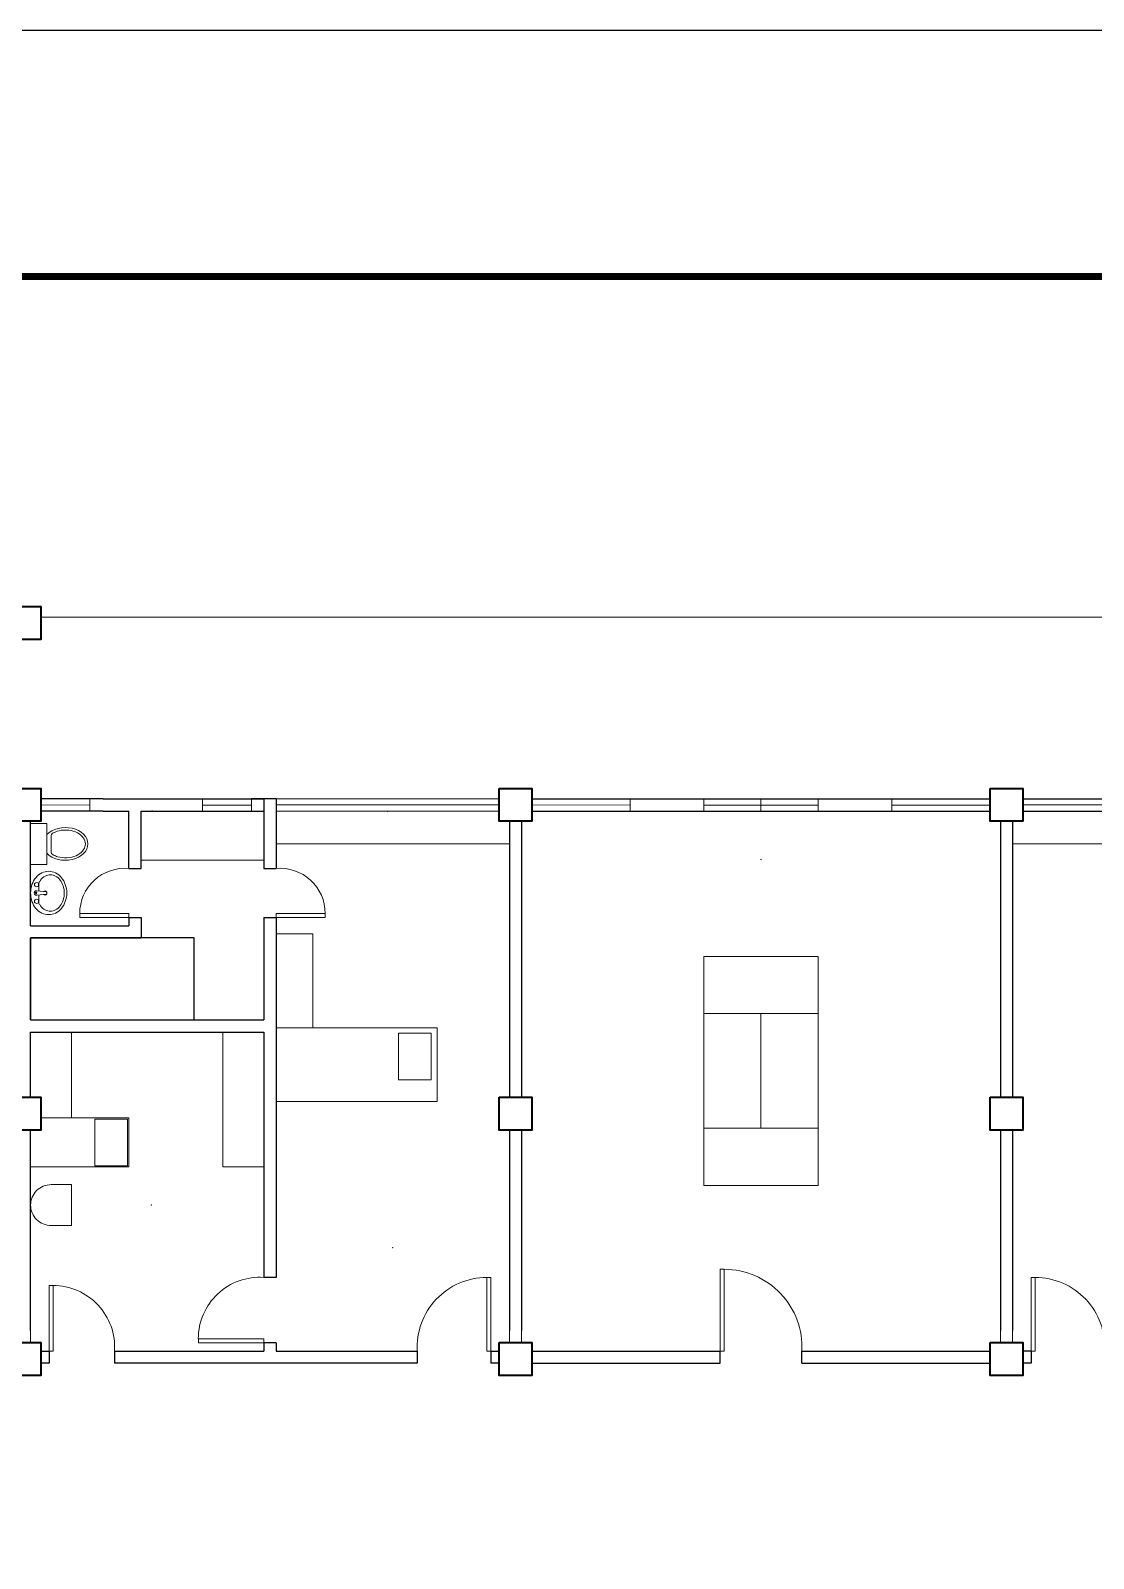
# Model space of a CAD drawing. Header units: millimetres. Extents: x 3 to 421, y 1 to 233.
# Drawn here: x 257.73 to 270.72, y 120.19 to 138.87 of the extents above; entities that cross this region are included whole.
import ezdxf

# ---------------------------------------------------------------- set-up
doc = ezdxf.new("R2010")
doc.units = ezdxf.units.MM
doc.header["$MEASUREMENT"] = 0
doc.layers.add('.1', color=1, linetype='Continuous')
doc.layers.add('WALL', color=4, linetype='Continuous', lineweight=30)

msp = doc.modelspace()

# ---------------------------------------------------------------- linework, layer by layer
at = {"layer": '.1', "color": 0}
msp.add_line((313.659, 138.867), (214.384, 138.867), dxfattribs=at)
at = {"color": 8, "lineweight": 9}
for p, q in [((273.179, 131.697), (257.854, 131.697)), ((257.854, 129.473), (257.854, 129.473)), ((257.854, 129.473), (258.454, 129.473)), ((258.454, 129.473), (258.454, 129.323)), ((259.829, 129.323), (259.829, 129.473)), ((260.429, 129.473), (260.429, 129.323)), ((261.491, 129.473), (260.729, 129.473)), ((262.691, 129.473), (261.491, 129.473)), ((262.691, 129.473), (263.454, 129.473)), ((263.854, 129.473), (263.854, 129.473)), ((265.054, 129.473), (265.054, 129.323)), ((265.954, 129.323), (265.954, 129.473)), ((266.654, 129.473), (266.654, 129.323)), ((266.654, 129.473), (267.354, 129.473)), ((267.354, 129.473), (267.354, 129.323)), ((268.254, 129.473), (268.254, 129.323)), ((269.854, 129.473), (269.854, 129.473)), ((258.454, 129.398), (257.854, 129.4)), ((259.829, 129.398), (260.429, 129.398)), ((260.429, 129.323), (259.829, 129.323)), ((263.454, 129.4), (260.729, 129.4)), ((261.491, 129.323), (260.729, 129.323)), ((262.691, 129.323), (261.491, 129.323)), ((262.691, 129.323), (263.454, 129.323)), ((265.054, 129.398), (263.854, 129.4)), ((267.354, 129.398), (265.954, 129.398)), ((266.654, 129.323), (265.954, 129.323)), ((268.254, 129.398), (269.454, 129.398)), ((271.954, 129.398), (269.854, 129.4)), ((257.929, 129.173), (257.729, 129.173)), ((257.729, 129.173), (257.729, 128.673)), ((257.929, 128.673), (257.929, 129.173)), ((257.979, 128.832), (257.979, 129.013)), ((260.579, 128.723), (259.079, 128.723)), ((257.729, 128.673), (257.929, 128.673)), ((257.927, 128.337), (257.805, 128.35)), ((257.927, 128.308), (257.805, 128.295)), ((257.854, 125.573), (258.929, 125.573)), ((257.729, 122.973), (257.729, 122.825)), ((263.579, 122.825), (263.579, 122.973)), ((263.729, 122.825), (263.729, 122.973)), ((269.579, 122.825), (269.579, 122.973)), ((269.729, 122.825), (269.729, 122.973)), ((257.854, 122.723), (257.854, 122.723)), ((257.854, 122.573), (257.854, 122.573)), ((263.854, 122.723), (263.854, 122.723)), ((263.854, 122.573), (263.854, 122.573))]:
    msp.add_line(p, q, dxfattribs=at)
at = {"color": 8, "lineweight": 25}
for p, q in [((258.616, 129.473), (257.854, 129.473)), ((258.616, 129.473), (259.816, 129.473)), ((259.816, 129.473), (260.579, 129.473)), ((260.579, 129.473), (260.429, 129.473)), ((260.579, 129.473), (260.579, 128.623)), ((260.729, 129.473), (260.579, 129.473)), ((260.729, 129.473), (260.729, 128.623)), ((263.854, 129.473), (269.454, 129.473)), ((269.854, 129.473), (273.179, 129.473)), ((258.616, 129.323), (257.854, 129.323)), ((258.616, 129.323), (258.929, 129.323)), ((259.079, 129.323), (259.816, 129.323)), ((259.816, 129.323), (260.579, 129.323)), ((263.854, 129.323), (269.454, 129.323)), ((269.854, 129.323), (273.179, 129.323)), ((257.729, 127.923), (257.729, 129.2)), ((263.579, 129.2), (263.579, 125.825)), ((263.729, 129.2), (263.729, 125.825)), ((269.579, 129.2), (269.579, 125.825)), ((269.729, 129.2), (269.729, 125.825)), ((260.579, 128.623), (260.729, 128.623)), ((260.579, 128.023), (260.579, 126.773)), ((260.579, 128.023), (260.729, 128.023)), ((260.729, 128.023), (260.729, 123.623)), ((257.729, 126.773), (257.729, 127.773)), ((257.729, 126.773), (260.579, 126.773)), ((257.729, 125.825), (257.729, 126.623)), ((257.729, 126.623), (260.579, 126.623)), ((260.579, 126.623), (260.579, 123.623)), ((257.729, 122.973), (257.729, 125.425)), ((263.579, 125.425), (263.579, 122.973)), ((263.729, 125.425), (263.729, 122.973)), ((269.579, 125.425), (269.579, 122.973)), ((269.729, 125.425), (269.729, 122.973)), ((260.729, 123.623), (260.579, 123.623)), ((260.579, 122.823), (260.579, 122.723)), ((260.729, 122.823), (260.579, 122.823)), ((260.729, 122.823), (260.729, 122.723)), ((257.854, 122.723), (257.954, 122.723)), ((257.954, 122.573), (257.854, 122.573)), ((257.954, 122.723), (257.954, 122.573)), ((258.754, 122.723), (260.579, 122.723)), ((258.754, 122.723), (258.754, 122.573)), ((262.454, 122.573), (258.754, 122.573)), ((260.729, 122.723), (262.454, 122.723)), ((262.454, 122.723), (262.454, 122.573)), ((263.354, 122.723), (263.454, 122.723)), ((263.354, 122.723), (263.354, 122.573)), ((263.454, 122.573), (263.354, 122.573)), ((263.854, 122.723), (266.154, 122.723)), ((263.854, 122.573), (266.154, 122.573)), ((266.154, 122.573), (266.154, 122.723)), ((267.154, 122.723), (269.454, 122.723)), ((267.154, 122.573), (267.154, 122.723)), ((267.154, 122.573), (269.454, 122.573)), ((269.954, 122.723), (269.854, 122.723)), ((269.854, 122.723), (269.854, 122.723)), ((269.954, 122.573), (269.854, 122.573)), ((269.854, 122.573), (269.854, 122.573)), ((269.954, 122.723), (269.954, 122.573))]:
    msp.add_line(p, q, dxfattribs=at)
at = {"color": 8, "lineweight": 25, "ltscale": 0.4}
for p, q in [((258.929, 128.623), (258.929, 129.323)), ((259.079, 128.623), (259.079, 129.323)), ((258.929, 128.623), (259.079, 128.623)), ((258.929, 128.023), (259.079, 128.023)), ((258.929, 128.023), (258.929, 127.923)), ((259.079, 128.023), (259.079, 127.773)), ((257.729, 127.923), (258.929, 127.923)), ((257.729, 127.923), (258.929, 127.923)), ((257.729, 127.773), (259.079, 127.773))]:
    msp.add_line(p, q, dxfattribs=at)
at = {"color": 8, "lineweight": 9, "ltscale": 0.4}
for p, q in [((263.579, 128.923), (260.729, 128.923)), ((271.954, 128.923), (269.729, 128.923)), ((260.079, 126.623), (260.079, 124.973)), ((260.079, 124.973), (260.579, 124.973))]:
    msp.add_line(p, q, dxfattribs=at)
at = {"color": 8, "lineweight": 35}
for points in [[(257.454, 131.824), (257.854, 131.824), (257.854, 131.424), (257.454, 131.424)], [(257.454, 129.6), (257.854, 129.6), (257.854, 129.2), (257.454, 129.2)], [(263.454, 129.6), (263.854, 129.6), (263.854, 129.2), (263.454, 129.2)], [(269.454, 129.6), (269.854, 129.6), (269.854, 129.2), (269.454, 129.2)], [(257.454, 125.825), (257.854, 125.825), (257.854, 125.425), (257.454, 125.425)], [(263.454, 125.825), (263.854, 125.825), (263.854, 125.425), (263.454, 125.425)], [(269.454, 125.825), (269.854, 125.825), (269.854, 125.425), (269.454, 125.425)], [(257.454, 122.825), (257.854, 122.825), (257.854, 122.425), (257.454, 122.425)], [(263.454, 122.825), (263.854, 122.825), (263.854, 122.425), (263.454, 122.425)], [(269.454, 122.825), (269.854, 122.825), (269.854, 122.425), (269.454, 122.425)]]:
    msp.add_lwpolyline(points, close=True, dxfattribs=at)
at = {"color": 8, "lineweight": 9}
for points in [[(257.854, 129.473), (258.454, 129.473), (258.454, 129.323), (257.854, 129.323)], [(259.829, 129.473), (260.429, 129.473), (260.429, 129.323), (259.829, 129.323)], [(263.854, 129.473), (265.054, 129.473), (265.054, 129.323), (263.854, 129.323)], [(265.954, 129.473), (267.354, 129.473), (267.354, 129.323), (265.954, 129.323)], [(268.254, 129.473), (269.454, 129.473), (269.454, 129.323), (268.254, 129.323)], [(269.854, 129.473), (271.954, 129.473), (271.954, 129.323), (269.854, 129.323)], [(267.354, 126.848), (267.354, 127.548), (265.954, 127.548), (265.954, 126.848)], [(266.654, 126.848), (265.954, 126.848), (265.954, 125.448), (266.654, 125.448)], [(266.654, 126.848), (267.354, 126.848), (267.354, 125.448), (266.654, 125.448)], [(267.354, 125.448), (267.354, 124.748), (265.954, 124.748), (265.954, 125.448)]]:
    msp.add_lwpolyline(points, close=True, dxfattribs=at)
msp.add_lwpolyline([(257.95, 128.058, 0.11576), (258.032, 128.077, 0.104047), (258.106, 128.135, 0.090875), (258.153, 128.219, 0.083344), (258.171, 128.323, 0.083344), (258.153, 128.426, 0.090875), (258.106, 128.51, 0.104047), (258.032, 128.568, 0.11576), (257.95, 128.588, 0.11576), (257.867, 128.568, 0.104047), (257.793, 128.51, 0.090875), (257.746, 128.426, 0.083344), (257.729, 128.323, 0.083344), (257.746, 128.219, 0.090875), (257.793, 128.135, 0.104047), (257.867, 128.077, 0.11576)], format="xyb", close=True, dxfattribs=at)
for points in [[(257.971, 128.1, 0.124838), (258.033, 128.116, 0.105788), (258.091, 128.165, 0.086697), (258.127, 128.235, 0.076776), (258.141, 128.323, 0.076776), (258.127, 128.41, 0.086697), (258.091, 128.48, 0.105788), (258.033, 128.529, 0.124838), (257.971, 128.545, 0.124838), (257.908, 128.529, 0.105788), (257.85, 128.48, 0.040067), (257.831, 128.449), (257.831, 128.347, 0.040067)], [(257.831, 128.298), (257.831, 128.196, 0.040067), (257.85, 128.165, 0.105788), (257.908, 128.116, 0.124838), (257.971, 128.1, 0.124838)]]:
    msp.add_lwpolyline(points, format="xyb", dxfattribs=at)
at = {"color": 8, "lineweight": 13, "ltscale": 0.03}
for points in [[(258.929, 128.023), (258.929, 128.073), (258.329, 128.073), (258.329, 128.023)], [(260.729, 128.023), (260.729, 128.073), (261.329, 128.073), (261.329, 128.023)], [(257.954, 122.723), (258.004, 122.723), (258.004, 123.523), (257.954, 123.523)], [(263.354, 122.723), (263.304, 122.723), (263.304, 123.623), (263.354, 123.623)], [(269.954, 122.723), (270.004, 122.723), (270.004, 123.623), (269.954, 123.623)], [(260.579, 122.823), (260.579, 122.873), (259.779, 122.873), (259.779, 122.823)]]:
    msp.add_lwpolyline(points, close=True, dxfattribs=at)
at = {"color": 8, "lineweight": 9, "ltscale": 0.3}
for points in [[(260.729, 126.673), (260.729, 127.823), (261.179, 127.823), (261.179, 126.673)], [(262.699, 125.773), (260.729, 125.773), (260.729, 126.673), (262.699, 126.673)], [(262.224, 126.038), (262.624, 126.038), (262.624, 126.608), (262.224, 126.608)], [(258.914, 125.558), (258.514, 125.558), (258.514, 124.988), (258.914, 124.988)]]:
    msp.add_lwpolyline(points, close=True, dxfattribs=at)
at = {"color": 8, "lineweight": 25, "ltscale": 0.1}
msp.add_lwpolyline([(259.729, 127.773), (257.729, 127.773), (257.729, 126.773), (259.729, 126.773)], close=True, dxfattribs=at)
at = {"color": 8, "lineweight": 9}
for points in [[(257.729, 125.825), (257.729, 126.623), (258.229, 126.623), (258.229, 125.573), (257.854, 125.573)], [(257.729, 125.425), (257.729, 124.973), (258.929, 124.973), (258.929, 125.573), (257.854, 125.573)]]:
    msp.add_lwpolyline(points, dxfattribs=at)
at = {"color": 8, "lineweight": 9, "ltscale": 0.6}
msp.add_lwpolyline([(257.979, 124.757), (258.229, 124.757), (258.229, 124.257), (257.979, 124.257, -0.414214), (257.729, 124.507, -0.414214)], format="xyb", close=True, dxfattribs=at)
at = {"color": 8, "lineweight": 13}
msp.add_lwpolyline([(266.154, 122.723), (266.204, 122.723), (266.204, 123.723), (266.154, 123.723)], close=True, dxfattribs=at)
at = {"color": 8, "lineweight": 9}
for centre, radius in [((257.802, 128.424), 0.0255), ((257.802, 128.221), 0.0255), ((257.795, 128.323), 0.0095)]:
    msp.add_circle(centre, radius, dxfattribs=at)
for centre, radius, start, end in [((258.029, 129.013), 0.05, 118.0084, 180), ((258.029, 128.832), 0.05, 180, 241.8499), ((257.802, 128.323), 0.028, 83.7545, 276.2455), ((257.904, 128.323), 0.025, 36.3068, 131.2022), ((257.833, 128.323), 0.0948, 351.2026, 8.7974), ((257.904, 128.323), 0.025, 228.7978, 323.6932), ((257.904, 128.323), 0.025, 341.3793, 18.6207)]:
    msp.add_arc(centre, radius, start, end, dxfattribs=at)
at = {"color": 8, "lineweight": 13, "ltscale": 0.03}
for centre, radius, start, end in [((258.881, 128.073), 0.552, 85.0209, 180), ((260.777, 128.073), 0.552, 0, 94.9791), ((258.004, 122.771), 0.752, 356.3048, 90), ((260.53, 122.873), 0.752, 86.3048, 180), ((263.304, 122.771), 0.851, 90, 183.2732), ((270.004, 122.771), 0.851, 356.7268, 90)]:
    msp.add_arc(centre, radius, start, end, dxfattribs=at)
at = {"color": 8, "lineweight": 13}
msp.add_arc((266.204, 122.771), 0.951, 357.0624, 90, dxfattribs=at)
at = {"color": 8, "lineweight": 9}
msp.add_ellipse((258.154, 128.923), major_axis=(-0.275, 0), ratio=0.727273, start_param=0.612555, end_param=5.670631, dxfattribs=at)
msp.add_open_spline([(258.005, 128.788), (258.022, 128.779), (258.04, 128.772), (258.131, 128.745), (258.218, 128.75), (258.35, 128.808), (258.391, 128.858), (258.404, 128.956), (258.378, 129.008), (258.267, 129.082), (258.184, 129.1), (258.07, 129.084), (258.035, 129.073), (258.005, 129.057)], degree=3, knots=[0.937253, 0.937253, 0.937253, 0.937253, 1.185372, 1.185372, 2.113864, 2.113864, 3.042356, 3.042356, 3.970847, 3.970847, 4.899339, 4.899339, 5.346062, 5.346062, 5.346062, 5.346062], dxfattribs=at)
at = {"color": 8, "lineweight": 25}
msp.add_point((259.216, 129.323), dxfattribs=at)
at = {"color": 8, "lineweight": 9}
msp.add_point((262.091, 129.323), dxfattribs=at)
at = {"color": 8, "lineweight": 9, "ltscale": 0.3}
for p in [(266.654, 128.733), (259.204, 124.507), (262.154, 123.986)]:
    msp.add_point(p, dxfattribs=at)
at = {"layer": 'WALL', "color": 1, "linetype": 'Continuous', "const_width": 0.0853}
msp.add_lwpolyline([(220.4, 71.48), (310.651, 71.48), (310.651, 135.859), (220.4, 135.859)], close=True, dxfattribs=at)

doc.saveas('drawing.dxf')
